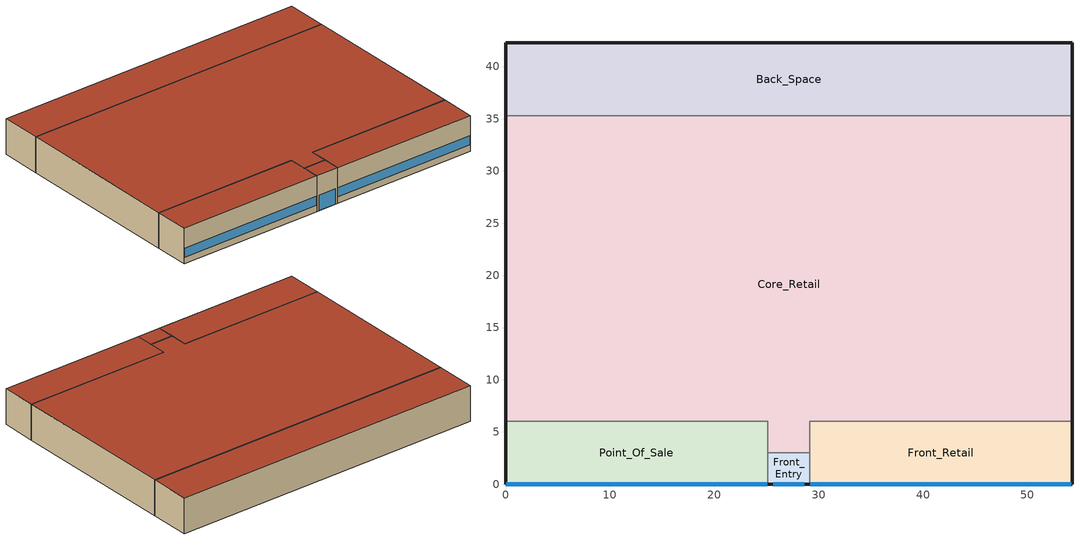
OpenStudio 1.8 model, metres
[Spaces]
Back_Space
 floor ground (ext-slab): 54.27,42.27 54.27,35.27 0,35.27 0,42.27 z0
 wall outside (Mass Non-res Ext Wall): 54.27,35.27 54.27,42.27 0,42.27 0,35.27 z0:6.1
 wall to Core_Retail (int-walls): 0,35.27 54.27,35.27 z0:6.1
 roof outside (IEAD Non-res Roof): 54.27,35.27 54.27,42.27 0,42.27 0,35.27 z6.1
Front_Retail
 floor ground (ext-slab): 54.27,6 54.27,0 29.14,0 29.14,6 z0
 wall outside (Mass Non-res Ext Wall): 29.14,0 54.27,0 54.27,6 z0:6.1
 wall to Core_Retail (int-walls): 54.27,6 29.14,6 29.14,3 z0:6.1
 wall to Front_Entry (int-walls): 29.14,3 29.14,0 z0:6.1
 window (Window Non-res Fixed): 29.19,0 54.22,0 z1.14:2.66
 roof outside (IEAD Non-res Roof): 54.27,0 54.27,6 29.14,6 29.14,0 z6.1
Point_Of_Sale
 floor ground (ext-slab): 25.14,6 25.14,0 0,0 0,6 z0
 wall outside (Mass Non-res Ext Wall): 0,6 0,0 25.14,0 z0:6.1
 wall to Front_Entry (int-walls): 25.14,0 25.14,3 z0:6.1
 wall to Core_Retail (int-walls): 25.14,3 25.14,6 0,6 z0:6.1
 window (Window Non-res Fixed): 0.05,0 25.09,0 z1.14:2.66
 roof outside (IEAD Non-res Roof): 25.14,0 25.14,6 0,6 0,0 z6.1
Front_Entry
 floor ground (ext-slab): 29.14,3 29.14,0 25.14,0 25.14,3 z0
 wall outside (Mass Non-res Ext Wall): 25.14,0 29.14,0 z0:6.1
 wall to Core_Retail (int-walls): 29.14,3 25.14,3 z0:6.1
 window (Window Non-res Fixed): 25.64,0 28.64,0 z0.05:2.66
 roof outside (IEAD Non-res Roof): 29.14,0 29.14,3 25.14,3 25.14,0 z6.1
Core_Retail
 floor ground (ext-slab): 54.27,35.27 54.27,6 29.14,6 29.14,3 25.14,3 25.14,6 0,6 0,35.27 z0
 wall outside (Mass Non-res Ext Wall): 0,35.27 0,6 / 54.27,6 54.27,35.27 z0:6.1
 roof outside (IEAD Non-res Roof): 29.14,3 29.14,6 54.27,6 54.27,35.27 0,35.27 0,6 25.14,6 25.14,3 z6.1
[Site]
USA IL-CHICAGO-OHARE: Latitude {deg}=41.77; Longitude {deg}=-87.75; Time Zone {hr}=-6; Elevation {m}=190; Terrain=City
[SizingPeriod:DesignDay] Barometric Pressure {Pa}=99063; Rain Indicator=0; Snow Indicator=0; Day of Month=21; Daylight Saving Time Indicator=0; Humidity Indicating Type=Wetbulb; Solar Model Indicator=ASHRAEClearSky
Name | Maximum Dry-Bulb Temperature {C} | Daily Dry-Bulb Temperature Range {deltaC} | Humidity Indicating Conditions at Maximum Dry-Bulb {BasedOnField A3} | Wind Speed {m/s} | Wind Direction {deg} | Sky Clearness | Month | Day Type
CHICAGO Ann Htg 99.6% Condns DB | -20.6 | 0 | -20.6 | 4.9 | 270 | 0 | 1 | WinterDesignDay
CHICAGO Ann Clg .4% Condns WB=>MDB | 31.2 | 10.7 | 25.5 | 5.3 | 230 | 1 | 7 | SummerDesignDay
[Building]
Stand-aloneRetail: North Axis {deg}=0
[Construction]
ext-slab: HW CONCRETE
IEAD Non-res Roof: Roof Membrane, IEAD NonRes Roof Insulation, Metal Decking
int-walls: 1/2IN Gypsum, 1/2IN Gypsum
InteriorFurnishings: Std Wood 6inch
Mass Non-res Ext Wall: 1IN Stucco, 8IN CONCRETE HW, Mass NonRes Wall Insulation, 1/2IN Gypsum
Window Non-res Fixed: NonRes Fixed Assembly Window
[Material] Thermal Absorptance=0.9
Name | Roughness | Thickness {m} | Conductivity {W/m-K} | Density {kg/m3} | Specific Heat {J/kg-K} | Solar Absorptance | Visible Absorptance
HW CONCRETE | Rough | 0.1016 | 1.311 | 2240 | 836.8 | 0.7 | 0.7
8IN CONCRETE HW | Rough | 0.2032 | 1.311 | 2240 | 836.8 | 0.7 | 0.7
Roof Membrane | VeryRough | 0.0095 | 0.16 | 1121.29 | 1460 | 0.7 | 0.7
IEAD NonRes Roof Insulation | MediumRough | 0.127339 | 0.049 | 265 | 836.8 | 0.7 | 0.7
Metal Decking | MediumSmooth | 0.0015 | 45.006 | 7680 | 418.4 | 0.7 | 0.3
1/2IN Gypsum | Smooth | 0.0127 | 0.16 | 784.9 | 830 | 0.92 | 0.92
Std Wood 6inch | MediumSmooth | 0.15 | 0.12 | 540 | 1210 | 0.7 | 0.7
Mass NonRes Wall Insulation | MediumRough | 0.0495495 | 0.049 | 265 | 836.8 | 0.7 | 0.7
1IN Stucco | Smooth | 0.0253 | 0.6918 | 1858 | 837 | 0.92 | 0.92
[WindowMaterial:SimpleGlazingSystem]
NonRes Fixed Assembly Window: U-Factor {W/m2-K}=3.23646; Solar Heat Gain Coefficient=0.39
[Lights:Definition] Design Level Calculation Method=Watts/Area
Name | Watts per Space Floor Area {W/m2} | Fraction Radiant | Fraction Visible | Return Air Fraction | Return Air Fraction Calculated from Plenum Temperature
Front_Retail_Lights Definition; Core_Retail_Lights Definition; Point_Of_Sale_Lights Definition | 18.29 | 0.7 | 0.2 | 0 | No
Front_Entry_Lights Definition | 11.84 | 0.7 | 0.2 | 0 | No
Back_Space_Lights Definition | 8.61 | 0.7 | 0.2 | 0 | No
NECB-Lobby - elevator-sched-C-lights-def | 6.9
NECB-Storage area-sched-E-lights-def | 6.8
NECB-Retail - sales-sched-C-lights-def | 18.1
[Lights]
Name | Lights Definition | Space or SpaceType | Schedule | Fraction Replaceable | Multiplier
Front_Retail_Lights | Front_Retail_Lights Definition | Front_Retail | BLDG_LIGHT_SCH | 1
Core_Retail_Lights | Core_Retail_Lights Definition | Core_Retail | BLDG_LIGHT_SCH | 1
Point_Of_Sale_Lights | Point_Of_Sale_Lights Definition | Point_Of_Sale | BLDG_LIGHT_SCH | 1
Front_Entry_Lights | Front_Entry_Lights Definition | Front_Entry | BLDG_LIGHT_SCH | 1
Back_Space_Lights | Back_Space_Lights Definition | Back_Space | BLDG_LIGHT_SCH | 1
NECB-Lobby - elevator-sched-C-lights | NECB-Lobby - elevator-sched-C-lights-def | NECB-Lobby - elevator |  |  | 1
NECB-Storage area-sched-E-lights | NECB-Storage area-sched-E-lights-def | NECB-Storage area |  |  | 1
NECB-Retail - sales-sched-C-lights | NECB-Retail - sales-sched-C-lights-def | NECB-Retail - sales |  |  | 1
[Space] Building Story=1; Part of Total Floor Area=Yes
Name | Space Type | Thermal Zone | Design Specification Outdoor Air Object
Front_Retail | NECB-Retail - sales | Sys-3 Flr-1 Sch-C HPlcmt-south | SZ DSOA Front_Retail
Back_Space | NECB-Storage area | Sys-3 Flr-1 Sch-E HPlcmt-north | SZ DSOA Back_Space
Core_Retail | NECB-Retail - sales | Sys-3 Flr-1 Sch-C HPlcmt-east | SZ DSOA Core_Retail
Point_Of_Sale | NECB-Retail - sales | Sys-3 Flr-1 Sch-C HPlcmt-south | SZ DSOA Point_Of_Sale
Front_Entry | NECB-Lobby - elevator | Sys-3 Flr-1 Sch-C HPlcmt-south | SZ DSOA Front_Entry
[DesignSpecification:OutdoorAir]
Name | Outdoor Air Flow per Floor Area {m3/s-m2} | Outdoor Air Method | Outdoor Air Flow per Person {m3/s-person} | Outdoor Air Flow Rate {m3/s} | Outdoor Air Flow Air Changes per Hour {1/hr} | Outdoor Air Flow Rate Fraction Schedule
SZ DSOA Core_Retail; SZ DSOA Front_Retail; SZ DSOA Point_Of_Sale | 0.0015
SZ DSOA Front_Entry | 0
SZ DSOA Back_Space | 0.00075
NECB-Lobby - elevator-sched-C-oa | 0 | Maximum | 0.041172 | 0 | 0 | FRACTION_ALWAYS_ON
NECB-Storage area-sched-E-oa | 0 | Maximum | 0.0355807 | 0 | 0 | FRACTION_ALWAYS_ON
NECB-Retail - sales-sched-C-oa | 0 | Maximum | 0.0354536 | 0 | 0 | FRACTION_ALWAYS_ON
[People:Definition] Number of People Calculation Method=Area/Person; Fraction Radiant=0.3
Name | Space Floor Area per Person {m2/person} | Enable ASHRAE 55 Comfort Warnings | Mean Radiant Temperature Calculation Type
Point_Of_Sale People Definition; Front_Entry People Definition; Front_Retail People Definition; Core_Retail People Definition | 6.19 | No | ZoneAveraged
Back_Space People Definition | 27.87 | No | ZoneAveraged
NECB-Lobby - elevator-sched-C-people-def | 10
NECB-Storage area-sched-E-people-def | 100
NECB-Retail - sales-sched-C-people-def | 30
[People]
Name | People Definition | Space or SpaceType | Number of People Schedule | Activity Level Schedule | Work Efficiency Schedule | Multiplier
Point_Of_Sale People | Point_Of_Sale People Definition | Point_Of_Sale | BLDG_OCC_SCH | ACTIVITY_SCH | WORK_EFF_SCH
Front_Entry People | Front_Entry People Definition | Front_Entry | BLDG_OCC_SCH | ACTIVITY_SCH | WORK_EFF_SCH
Front_Retail People | Front_Retail People Definition | Front_Retail | BLDG_OCC_SCH | ACTIVITY_SCH | WORK_EFF_SCH
Back_Space People | Back_Space People Definition | Back_Space | BLDG_OCC_SCH | ACTIVITY_SCH | WORK_EFF_SCH
Core_Retail People | Core_Retail People Definition | Core_Retail | BLDG_OCC_SCH | ACTIVITY_SCH | WORK_EFF_SCH
NECB-Lobby - elevator-sched-C-people | NECB-Lobby - elevator-sched-C-people-def | NECB-Lobby - elevator |  | activity 120W |  | 1
NECB-Storage area-sched-E-people | NECB-Storage area-sched-E-people-def | NECB-Storage area |  | activity 120W |  | 1
NECB-Retail - sales-sched-C-people | NECB-Retail - sales-sched-C-people-def | NECB-Retail - sales |  | activity 120W |  | 1
[ElectricEquipment:Definition] Design Level Calculation Method=Watts/Area
Name | Watts per Space Floor Area {W/m2} | Fraction Latent | Fraction Radiant | Fraction Lost
Core_Retail_MiscPlug_Equip Definition; Front_Retail_MiscPlug_Equip Definition | 3.23 | 0 | 0.5 | 0
Back_Space_MiscPlug_Equip Definition | 8.07 | 0 | 0.5 | 0
Point_Of_Sale_MiscPlug_Equip Definition | 21.52 | 0 | 0.5 | 0
NECB-Lobby - elevator-sched-C-elec-def; NECB-Storage area-sched-E-elec-def | 1
NECB-Retail - sales-sched-C-elec-def | 2.5
[ElectricEquipment]
Name | Electric Equipment Definition | Space or SpaceType | Schedule | Multiplier
Core_Retail_MiscPlug_Equip | Core_Retail_MiscPlug_Equip Definition | Core_Retail | BLDG_EQUIP_SCH
Back_Space_MiscPlug_Equip | Back_Space_MiscPlug_Equip Definition | Back_Space | BLDG_EQUIP_SCH
Front_Retail_MiscPlug_Equip | Front_Retail_MiscPlug_Equip Definition | Front_Retail | BLDG_EQUIP_SCH
Point_Of_Sale_MiscPlug_Equip | Point_Of_Sale_MiscPlug_Equip Definition | Point_Of_Sale | BLDG_EQUIP_SCH
NECB-Lobby - elevator-sched-C-elec | NECB-Lobby - elevator-sched-C-elec-def | NECB-Lobby - elevator |  | 1
NECB-Storage area-sched-E-elec | NECB-Storage area-sched-E-elec-def | NECB-Storage area |  | 1
NECB-Retail - sales-sched-C-elec | NECB-Retail - sales-sched-C-elec-def | NECB-Retail - sales |  | 1
[SpaceInfiltration:DesignFlowRate] Constant Term Coefficient=1; Temperature Term Coefficient=0; Velocity Term Coefficient=0; Velocity Squared Term Coefficient=0
Name | Space or SpaceType | Schedule | Design Flow Rate Calculation Method | Flow per Exterior Surface Area {m3/s-m2} | Air Changes per Hour {1/hr}
Back_Space_Infiltration | Back_Space | INFIL_HALF_ON_SCH | Flow/ExteriorArea | 0.000302
Front_Entry_Infiltration | Front_Entry | INFIL_FRONT_SCH | AirChanges/Hour |  | 1
Point_Of_Sale_Infiltration | Point_Of_Sale | INFIL_HALF_ON_SCH | Flow/ExteriorArea | 0.000302
Core_Retail_Infiltration | Core_Retail | INFIL_HALF_ON_SCH | Flow/ExteriorArea | 0.000302
Front_Retail_Infiltration | Front_Retail | INFIL_HALF_ON_SCH | Flow/ExteriorArea | 0.000302
NECB-Lobby - elevator-sched-C-inf | NECB-Lobby - elevator | FRACTION_ALWAYS_ON | Flow/ExteriorArea | 0.00025
NECB-Storage area-sched-E-inf | NECB-Storage area | FRACTION_ALWAYS_ON | Flow/ExteriorArea | 0.00025
NECB-Retail - sales-sched-C-inf | NECB-Retail - sales | FRACTION_ALWAYS_ON | Flow/ExteriorArea | 0.00025
[InternalMass:Definition] Construction=InteriorFurnishings; Design Level Calculation Method=SurfaceArea
Name | Surface Area {m2}
Front_Retail Internal Mass Definition; Point_Of_Sale Internal Mass Definition | 301.62
Core_Retail Internal Mass Definition | 3200.97
Back_Space Internal Mass Definition | 759.78
Front_Entry Internal Mass Definition | 24
[InternalMass]
Name | Internal Mass Definition | Space or SpaceType
Front_Retail Internal Mass | Front_Retail Internal Mass Definition | Front_Retail
Core_Retail Internal Mass | Core_Retail Internal Mass Definition | Core_Retail
Back_Space Internal Mass | Back_Space Internal Mass Definition | Back_Space
Front_Entry Internal Mass | Front_Entry Internal Mass Definition | Front_Entry
Point_Of_Sale Internal Mass | Point_Of_Sale Internal Mass Definition | Point_Of_Sale
[BuildingStory]
1
[DefaultScheduleSet] Infiltration Schedule=FRACTION_ALWAYS_ON
Name | Hours of Operation Schedule | Number of People Schedule | Lighting Schedule | Electric Equipment Schedule | Hot Water Equipment Schedule | Other Equipment Schedule
NECB-C | NECB-C-Fan | NECB-C-Occ | NECB-C-Ltg | NECB-C-Equ | NECB-C-HW | NECB-C-Proc
NECB-E | NECB-E-Fan | NECB-E-Occ | NECB-E-Ltg | NECB-E-Equ | NECB-E-HW | NECB-E-Proc
[ThermostatSetpoint:DualSetpoint]
Name | Heating Setpoint Temperature Schedule | Cooling Setpoint Temperature Schedule
NECB-C | NECB-C-Htg | NECB-C-Clg
NECB-E | NECB-E-Htg | NECB-E-Clg
[SpaceType]
Name | Default Schedule Set | Design Specification Outdoor Air Object
NECB-Lobby - elevator | NECB-C | NECB-Lobby - elevator-sched-C-oa
NECB-Storage area | NECB-E | NECB-Storage area-sched-E-oa
NECB-Retail - sales | NECB-C | NECB-Retail - sales-sched-C-oa
[HotWaterEquipment:Definition] Design Level Calculation Method=Watts/Area
Name | Watts per Space Floor Area {W/m2}
NECB-Storage area-sched-E-dhw-def | 300
NECB-Retail - sales-sched-C-dhw-def | 40
[HotWaterEquipment] Multiplier=1
Name | Hot Water Equipment Definition | Space or SpaceType
NECB-Storage area-sched-E-dhw | NECB-Storage area-sched-E-dhw-def | NECB-Storage area
NECB-Retail - sales-sched-C-dhw | NECB-Retail - sales-sched-C-dhw-def | NECB-Retail - sales
[ThermalZone] Use Ideal Air Loads=Yes
Name | Thermostat
Sys-3 Flr-1 Sch-E HPlcmt-north | NECB-E
Sys-3 Flr-1 Sch-C HPlcmt-east; Sys-3 Flr-1 Sch-C HPlcmt-south | NECB-C
[Sizing:Zone] Zone Cooling Design Supply Air Temperature {C}=14; Zone Heating Design Supply Air Temperature {C}=40; Zone Cooling Design Supply Air Humidity Ratio {kg-H2O/kg-air}=0.0085; Zone Heating Design Supply Air Humidity Ratio {kg-H2O/kg-air}=0.008; Cooling Design Air Flow Method=DesignDay; Heating Design Air Flow Method=DesignDay
Sys-3 Flr-1 Sch-E HPlcmt-north; Sys-3 Flr-1 Sch-C HPlcmt-east; Sys-3 Flr-1 Sch-C HPlcmt-south
[Schedule:Compact]
BLDG_LIGHT_SCH: Through: 12/31, For: Weekdays, Until: 07:00, 0.05, Until: 08:00, 0.2, Until: 09:00, 0.5, Until: 18:00, 0.9, Until: 20:00, 0.6, Until: 21:00, 0.5, Until: 22:00, 0.2, Until: 24:00, 0.05, For: Saturday, Until: 07:00, 0.05, Until: 08:00, 0.1, Until: 09:00, 0.3, Until: 10:00, 0.6, Until: 18:00, 0.9, Until: 19:00, 0.5, Until: 21:00, 0.3, Until: 22:00, 0.1, Until: 24:00, 0.05, For: SummerDesignDay, Until: 24:00, 1, For: WinterDesignDay, Until: 24:00, 0, For: AllOtherDays, Until: 08:00, 0.05, Until: 10:00, 0.1, Until: 12:00, 0.4, Until: 17:00, 0.6, Until: 18:00, 0.4, Until: 19:00, 0.2, Until: 24:00, 0.05
BLDG_OCC_SCH: Through: 12/31, For: Weekdays, Until: 07:00, 0, Until: 08:00, 0.1, Until: 09:00, 0.2, Until: 11:00, 0.5, Until: 15:00, 0.7, Until: 16:00, 0.8, Until: 17:00, 0.7, Until: 19:00, 0.5, Until: 21:00, 0.3, Until: 24:00, 0, For: SummerDesignDay WinterDesignDay, Until: 24:00, 1, For: Saturday, Until: 07:00, 0, Until: 08:00, 0.1, Until: 09:00, 0.2, Until: 10:00, 0.5, Until: 11:00, 0.6, Until: 17:00, 0.8, Until: 18:00, 0.6, Until: 21:00, 0.2, Until: 22:00, 0.1, Until: 24:00, 0, For: AllOtherDays, Until: 09:00, 0, Until: 10:00, 0.1, Until: 12:00, 0.2, Until: 17:00, 0.4, Until: 18:00, 0.2, Until: 19:00, 0.1, Until: 24:00, 0
ACTIVITY_SCH: Through: 12/31, For: AllDays, Until: 24:00, 120
WORK_EFF_SCH: Through: 12/31, For: AllDays, Until: 24:00, 0
BLDG_EQUIP_SCH: Through: 12/31, For: Weekdays, Until: 07:00, 0.2, Until: 08:00, 0.4, Until: 09:00, 0.7, Until: 18:00, 0.9, Until: 20:00, 0.8, Until: 21:00, 0.7, Until: 22:00, 0.4, Until: 24:00, 0.2, For: Saturday, Until: 07:00, 0.15, Until: 08:00, 0.3, Until: 09:00, 0.5, Until: 10:00, 0.8, Until: 18:00, 0.9, Until: 19:00, 0.7, Until: 21:00, 0.5, Until: 22:00, 0.3, Until: 24:00, 0.15, For: SummerDesignDay, Until: 24:00, 1, For: WinterDesignDay, Until: 24:00, 0, For: AllOtherDays, Until: 08:00, 0.15, Until: 10:00, 0.3, Until: 12:00, 0.6, Until: 17:00, 0.8, Until: 18:00, 0.6, Until: 19:00, 0.4, Until: 24:00, 0.15
INFIL_FRONT_SCH: Through: 12/31, For: Weekdays SummerDesignDay, Until: 06:00, 0.25, Until: 21:00, 1, Until: 24:00, 0.25, For: Saturday, Until: 06:00, 0.25, Until: 22:00, 1, Until: 24:00, 0.25, For: WinterDesignDay, Until: 24:00, 1, For: AllOtherDays, Until: 08:00, 0.25, Until: 17:00, 1, Until: 24:00, 0.25
INFIL_HALF_ON_SCH: Through: 12/31, For: Weekdays SummerDesignDay, Until: 06:00, 1, Until: 21:00, 0.5, Until: 24:00, 1, For: Saturday, Until: 06:00, 1, Until: 22:00, 0.5, Until: 24:00, 1, For: WinterDesignDay, Until: 24:00, 1, For: AllOtherDays, Until: 08:00, 1, Until: 17:00, 0.5, Until: 24:00, 1
[Schedule:Ruleset]
Name | Default Day Schedule
FRACTION_ALWAYS_ON | Schedule Day 1
NECB-C-Occ | Schedule Day 18
NECB-C-Ltg | Schedule Day 19
NECB-C-Equ | Schedule Day 20
NECB-C-Fan | Schedule Day 21
NECB-C-Proc | Schedule Day 22
NECB-C-Clg | Schedule Day 23
NECB-C-Htg | Schedule Day 24
NECB-C-HW | Schedule Day 25
NECB-E-Occ | Schedule Day 34
NECB-E-Ltg | Schedule Day 35
NECB-E-Equ | Schedule Day 36
NECB-E-Fan | Schedule Day 37
NECB-E-Proc | Schedule Day 38
NECB-E-Clg | Schedule Day 39
NECB-E-Htg | Schedule Day 40
NECB-E-HW | Schedule Day 41
activity 120W | Schedule Day 74
[Schedule:Day]
Schedule Day 1; wkdFRACTION_ALWAYS_ON 1; satFRACTION_ALWAYS_ON 1; sunFRACTION_ALWAYS_ON 1: 1, 0, 1, 2, 0, 1, 3, 0, 1, 4, 0, 1, 5, 0, 1, 6, 0, 1, 7, 0, 1, 8, 0, 1, 9, 0, 1, 10, 0, 1, 11, 0, 1, 12, 0, 1, 13, 0, 1, 14, 0, 1, 15, 0, 1, 16, 0, 1, 17, 0, 1, 18, 0, 1, 19, 0, 1, 20, 0, 1, 21, 0, 1, 22, 0, 1, 23, 0, 1, 24, 0, 1
Schedule Day 18; wkdNECB-C-Occ 1: 1, 0, 0, 2, 0, 0, 3, 0, 0, 4, 0, 0, 5, 0, 0, 6, 0, 0, 7, 0, 0, 8, 0, 0, 9, 0, 0.1, 10, 0, 0.2, 11, 0, 0.5, 12, 0, 0.5, 13, 0, 0.7, 14, 0, 0.7, 15, 0, 0.7, 16, 0, 0.7, 17, 0, 0.8, 18, 0, 0.7, 19, 0, 0.5, 20, 0, 0.3, 21, 0, 0.3, 22, 0, 0, 23, 0, 0, 24, 0, 0
satNECB-C-Occ 1: 1, 0, 0, 2, 0, 0, 3, 0, 0, 4, 0, 0, 5, 0, 0, 6, 0, 0, 7, 0, 0, 8, 0, 0, 9, 0, 0.1, 10, 0, 0.2, 11, 0, 0.5, 12, 0, 0.6, 13, 0, 0.8, 14, 0, 0.9, 15, 0, 0.9, 16, 0, 0.9, 17, 0, 0.8, 18, 0, 0.7, 19, 0, 0.5, 20, 0, 0.2, 21, 0, 0.2, 22, 0, 0, 23, 0, 0, 24, 0, 0
sunNECB-C-Occ 1: 1, 0, 0, 2, 0, 0, 3, 0, 0, 4, 0, 0, 5, 0, 0, 6, 0, 0, 7, 0, 0, 8, 0, 0, 9, 0, 0, 10, 0, 0, 11, 0, 0.1, 12, 0, 0.2, 13, 0, 0.2, 14, 0, 0.4, 15, 0, 0.4, 16, 0, 0.4, 17, 0, 0.4, 18, 0, 0.4, 19, 0, 0.2, 20, 0, 0, 21, 0, 0, 22, 0, 0, 23, 0, 0, 24, 0, 0
Schedule Day 19; wkdNECB-C-Ltg 1; satNECB-C-Ltg 1; Schedule Day 20; wkdNECB-C-Equ 1; satNECB-C-Equ 1; Schedule Day 22; wkdNECB-C-Proc 1; satNECB-C-Proc 1: 1, 0, 0.05, 2, 0, 0.05, 3, 0, 0.05, 4, 0, 0.05, 5, 0, 0.05, 6, 0, 0.05, 7, 0, 0.05, 8, 0, 0.05, 9, 0, 0.5, 10, 0, 0.9, 11, 0, 0.9, 12, 0, 0.9, 13, 0, 0.9, 14, 0, 0.9, 15, 0, 0.9, 16, 0, 0.9, 17, 0, 0.9, 18, 0, 0.9, 19, 0, 0.9, 20, 0, 0.6, 21, 0, 0.5, 22, 0, 0.05, 23, 0, 0.05, 24, 0, 0.05
sunNECB-C-Ltg 1; sunNECB-C-Equ 1; sunNECB-C-Proc 1: 1, 0, 0.05, 2, 0, 0.05, 3, 0, 0.05, 4, 0, 0.05, 5, 0, 0.05, 6, 0, 0.05, 7, 0, 0.05, 8, 0, 0.05, 9, 0, 0.05, 10, 0, 0.05, 11, 0, 0.5, 12, 0, 0.9, 13, 0, 0.9, 14, 0, 0.9, 15, 0, 0.9, 16, 0, 0.9, 17, 0, 0.9, 18, 0, 0.9, 19, 0, 0.6, 20, 0, 0.05, 21, 0, 0.05, 22, 0, 0.05, 23, 0, 0.05, 24, 0, 0.05
Schedule Day 21; wkdNECB-C-Fan 1; satNECB-C-Fan 1: 1, 0, 0, 2, 0, 0, 3, 0, 0, 4, 0, 0, 5, 0, 0, 6, 0, 0, 7, 0, 0, 8, 0, 1, 9, 0, 1, 10, 0, 1, 11, 0, 1, 12, 0, 1, 13, 0, 1, 14, 0, 1, 15, 0, 1, 16, 0, 1, 17, 0, 1, 18, 0, 1, 19, 0, 1, 20, 0, 1, 21, 0, 1, 22, 0, 0, 23, 0, 0, 24, 0, 0
sunNECB-C-Fan 1: 1, 0, 0, 2, 0, 0, 3, 0, 0, 4, 0, 0, 5, 0, 0, 6, 0, 0, 7, 0, 0, 8, 0, 0, 9, 0, 0, 10, 0, 1, 11, 0, 1, 12, 0, 1, 13, 0, 1, 14, 0, 1, 15, 0, 1, 16, 0, 1, 17, 0, 1, 18, 0, 1, 19, 0, 1, 20, 0, 0, 21, 0, 0, 22, 0, 0, 23, 0, 0, 24, 0, 0
Schedule Day 23; wkdNECB-C-Clg 1; satNECB-C-Clg 1: 1, 0, 35, 2, 0, 35, 3, 0, 35, 4, 0, 35, 5, 0, 35, 6, 0, 35, 7, 0, 35, 8, 0, 24, 9, 0, 24, 10, 0, 24, 11, 0, 24, 12, 0, 24, 13, 0, 24, 14, 0, 24, 15, 0, 24, 16, 0, 24, 17, 0, 24, 18, 0, 24, 19, 0, 24, 20, 0, 24, 21, 0, 24, 22, 0, 35, 23, 0, 35, 24, 0, 35
sunNECB-C-Clg 1: 1, 0, 35, 2, 0, 35, 3, 0, 35, 4, 0, 35, 5, 0, 35, 6, 0, 35, 7, 0, 35, 8, 0, 35, 9, 0, 35, 10, 0, 24, 11, 0, 24, 12, 0, 24, 13, 0, 24, 14, 0, 24, 15, 0, 24, 16, 0, 24, 17, 0, 24, 18, 0, 24, 19, 0, 24, 20, 0, 35, 21, 0, 35, 22, 0, 35, 23, 0, 35, 24, 0, 35
Schedule Day 24; wkdNECB-C-Htg 1; satNECB-C-Htg 1: 1, 0, 18, 2, 0, 18, 3, 0, 18, 4, 0, 18, 5, 0, 18, 6, 0, 18, 7, 0, 18, 8, 0, 20, 9, 0, 22, 10, 0, 22, 11, 0, 22, 12, 0, 22, 13, 0, 22, 14, 0, 22, 15, 0, 22, 16, 0, 22, 17, 0, 22, 18, 0, 22, 19, 0, 22, 20, 0, 22, 21, 0, 22, 22, 0, 18, 23, 0, 18, 24, 0, 18
sunNECB-C-Htg 1: 1, 0, 18, 2, 0, 18, 3, 0, 18, 4, 0, 18, 5, 0, 18, 6, 0, 18, 7, 0, 18, 8, 0, 18, 9, 0, 18, 10, 0, 20, 11, 0, 22, 12, 0, 22, 13, 0, 22, 14, 0, 22, 15, 0, 22, 16, 0, 22, 17, 0, 22, 18, 0, 22, 19, 0, 22, 20, 0, 18, 21, 0, 18, 22, 0, 18, 23, 0, 18, 24, 0, 18
Schedule Day 25; wkdNECB-C-HW 1: 1, 0, 0.05, 2, 0, 0.05, 3, 0, 0.05, 4, 0, 0.05, 5, 0, 0.05, 6, 0, 0.05, 7, 0, 0.05, 8, 0, 0.05, 9, 0, 0.1, 10, 0, 0.2, 11, 0, 0.3, 12, 0, 0.4, 13, 0, 0.8, 14, 0, 0.8, 15, 0, 0.8, 16, 0, 0.8, 17, 0, 0.6, 18, 0, 0.4, 19, 0, 0.3, 20, 0, 0.2, 21, 0, 0.2, 22, 0, 0.05, 23, 0, 0.05, 24, 0, 0.05
satNECB-C-HW 1: 1, 0, 0.05, 2, 0, 0.05, 3, 0, 0.05, 4, 0, 0.05, 5, 0, 0.05, 6, 0, 0.05, 7, 0, 0.05, 8, 0, 0.05, 9, 0, 0.1, 10, 0, 0.2, 11, 0, 0.3, 12, 0, 0.5, 13, 0, 0.9, 14, 0, 0.9, 15, 0, 0.9, 16, 0, 0.9, 17, 0, 0.7, 18, 0, 0.5, 19, 0, 0.3, 20, 0, 0.2, 21, 0, 0.2, 22, 0, 0.05, 23, 0, 0.05, 24, 0, 0.05
sunNECB-C-HW 1: 1, 0, 0.05, 2, 0, 0.05, 3, 0, 0.05, 4, 0, 0.05, 5, 0, 0.05, 6, 0, 0.05, 7, 0, 0.05, 8, 0, 0.05, 9, 0, 0.05, 10, 0, 0.05, 11, 0, 0.1, 12, 0, 0.2, 13, 0, 0.4, 14, 0, 0.8, 15, 0, 0.8, 16, 0, 0.6, 17, 0, 0.4, 18, 0, 0.3, 19, 0, 0.2, 20, 0, 0.05, 21, 0, 0.05, 22, 0, 0.05, 23, 0, 0.05, 24, 0, 0.05
Schedule Day 34; wkdNECB-E-Occ 1: 1, 0, 0, 2, 0, 0, 3, 0, 0, 4, 0, 0, 5, 0, 0, 6, 0, 0, 7, 0, 0, 8, 0, 0, 9, 0, 0.2, 10, 0, 0.7, 11, 0, 0.9, 12, 0, 0.9, 13, 0, 0.9, 14, 0, 0.9, 15, 0, 0.5, 16, 0, 0.9, 17, 0, 0.8, 18, 0, 0.8, 19, 0, 0.2, 20, 0, 0, 21, 0, 0, 22, 0, 0, 23, 0, 0, 24, 0, 0
satNECB-E-Occ 1: 1, 0, 0, 2, 0, 0, 3, 0, 0, 4, 0, 0, 5, 0, 0, 6, 0, 0, 7, 0, 0, 8, 0, 0, 9, 0, 0, 10, 0, 0.2, 11, 0, 0.2, 12, 0, 0.2, 13, 0, 0.2, 14, 0, 0.1, 15, 0, 0.1, 16, 0, 0.1, 17, 0, 0.1, 18, 0, 0, 19, 0, 0, 20, 0, 0, 21, 0, 0, 22, 0, 0, 23, 0, 0, 24, 0, 0
sunNECB-E-Occ 1; sunNECB-E-Fan 1: 1, 0, 0, 2, 0, 0, 3, 0, 0, 4, 0, 0, 5, 0, 0, 6, 0, 0, 7, 0, 0, 8, 0, 0, 9, 0, 0, 10, 0, 0, 11, 0, 0, 12, 0, 0, 13, 0, 0, 14, 0, 0, 15, 0, 0, 16, 0, 0, 17, 0, 0, 18, 0, 0, 19, 0, 0, 20, 0, 0, 21, 0, 0, 22, 0, 0, 23, 0, 0, 24, 0, 0
Schedule Day 35; wkdNECB-E-Ltg 1; Schedule Day 36; wkdNECB-E-Equ 1; Schedule Day 38; wkdNECB-E-Proc 1: 1, 0, 0.05, 2, 0, 0.05, 3, 0, 0.05, 4, 0, 0.05, 5, 0, 0.05, 6, 0, 0.05, 7, 0, 0.05, 8, 0, 0.05, 9, 0, 0.4, 10, 0, 0.7, 11, 0, 0.9, 12, 0, 0.9, 13, 0, 0.9, 14, 0, 0.9, 15, 0, 0.9, 16, 0, 0.9, 17, 0, 0.9, 18, 0, 0.9, 19, 0, 0.4, 20, 0, 0.05, 21, 0, 0.05, 22, 0, 0.05, 23, 0, 0.05, 24, 0, 0.05
satNECB-E-Ltg 1; satNECB-E-Equ 1; satNECB-E-Proc 1: 1, 0, 0.05, 2, 0, 0.05, 3, 0, 0.05, 4, 0, 0.05, 5, 0, 0.05, 6, 0, 0.05, 7, 0, 0.05, 8, 0, 0.05, 9, 0, 0.05, 10, 0, 0.5, 11, 0, 0.9, 12, 0, 0.9, 13, 0, 0.9, 14, 0, 0.9, 15, 0, 0.9, 16, 0, 0.7, 17, 0, 0.5, 18, 0, 0.05, 19, 0, 0.05, 20, 0, 0.05, 21, 0, 0.05, 22, 0, 0.05, 23, 0, 0.05, 24, 0, 0.05
sunNECB-E-Ltg 1; sunNECB-E-Equ 1; sunNECB-E-Proc 1; sunNECB-E-HW 1: 1, 0, 0.05, 2, 0, 0.05, 3, 0, 0.05, 4, 0, 0.05, 5, 0, 0.05, 6, 0, 0.05, 7, 0, 0.05, 8, 0, 0.05, 9, 0, 0.05, 10, 0, 0.05, 11, 0, 0.05, 12, 0, 0.05, 13, 0, 0.05, 14, 0, 0.05, 15, 0, 0.05, 16, 0, 0.05, 17, 0, 0.05, 18, 0, 0.05, 19, 0, 0.05, 20, 0, 0.05, 21, 0, 0.05, 22, 0, 0.05, 23, 0, 0.05, 24, 0, 0.05
Schedule Day 37; wkdNECB-E-Fan 1: 1, 0, 0, 2, 0, 0, 3, 0, 0, 4, 0, 0, 5, 0, 0, 6, 0, 0, 7, 0, 0, 8, 0, 1, 9, 0, 1, 10, 0, 1, 11, 0, 1, 12, 0, 1, 13, 0, 1, 14, 0, 1, 15, 0, 1, 16, 0, 1, 17, 0, 1, 18, 0, 1, 19, 0, 1, 20, 0, 0, 21, 0, 0, 22, 0, 0, 23, 0, 0, 24, 0, 0
satNECB-E-Fan 1: 1, 0, 0, 2, 0, 0, 3, 0, 0, 4, 0, 0, 5, 0, 0, 6, 0, 0, 7, 0, 0, 8, 0, 0, 9, 0, 1, 10, 0, 1, 11, 0, 1, 12, 0, 1, 13, 0, 1, 14, 0, 1, 15, 0, 1, 16, 0, 1, 17, 0, 1, 18, 0, 0, 19, 0, 0, 20, 0, 0, 21, 0, 0, 22, 0, 0, 23, 0, 0, 24, 0, 0
Schedule Day 39; wkdNECB-E-Clg 1: 1, 0, 35, 2, 0, 35, 3, 0, 35, 4, 0, 35, 5, 0, 35, 6, 0, 35, 7, 0, 35, 8, 0, 24, 9, 0, 24, 10, 0, 24, 11, 0, 24, 12, 0, 24, 13, 0, 24, 14, 0, 24, 15, 0, 24, 16, 0, 24, 17, 0, 24, 18, 0, 24, 19, 0, 24, 20, 0, 35, 21, 0, 35, 22, 0, 35, 23, 0, 35, 24, 0, 35
satNECB-E-Clg 1: 1, 0, 35, 2, 0, 35, 3, 0, 35, 4, 0, 35, 5, 0, 35, 6, 0, 35, 7, 0, 35, 8, 0, 35, 9, 0, 24, 10, 0, 24, 11, 0, 24, 12, 0, 24, 13, 0, 24, 14, 0, 24, 15, 0, 24, 16, 0, 24, 17, 0, 24, 18, 0, 35, 19, 0, 35, 20, 0, 35, 21, 0, 35, 22, 0, 35, 23, 0, 35, 24, 0, 35
sunNECB-E-Clg 1: 1, 0, 35, 2, 0, 35, 3, 0, 35, 4, 0, 35, 5, 0, 35, 6, 0, 35, 7, 0, 35, 8, 0, 35, 9, 0, 35, 10, 0, 35, 11, 0, 35, 12, 0, 35, 13, 0, 35, 14, 0, 35, 15, 0, 35, 16, 0, 35, 17, 0, 35, 18, 0, 35, 19, 0, 35, 20, 0, 35, 21, 0, 35, 22, 0, 35, 23, 0, 35, 24, 0, 35
Schedule Day 40; wkdNECB-E-Htg 1: 1, 0, 18, 2, 0, 18, 3, 0, 18, 4, 0, 18, 5, 0, 18, 6, 0, 18, 7, 0, 18, 8, 0, 20, 9, 0, 22, 10, 0, 22, 11, 0, 22, 12, 0, 22, 13, 0, 22, 14, 0, 22, 15, 0, 22, 16, 0, 22, 17, 0, 22, 18, 0, 22, 19, 0, 22, 20, 0, 18, 21, 0, 18, 22, 0, 18, 23, 0, 18, 24, 0, 18
satNECB-E-Htg 1: 1, 0, 18, 2, 0, 18, 3, 0, 18, 4, 0, 18, 5, 0, 18, 6, 0, 18, 7, 0, 18, 8, 0, 18, 9, 0, 20, 10, 0, 22, 11, 0, 22, 12, 0, 22, 13, 0, 22, 14, 0, 22, 15, 0, 22, 16, 0, 22, 17, 0, 22, 18, 0, 18, 19, 0, 18, 20, 0, 18, 21, 0, 18, 22, 0, 18, 23, 0, 18, 24, 0, 18
sunNECB-E-Htg 1: 1, 0, 18, 2, 0, 18, 3, 0, 18, 4, 0, 18, 5, 0, 18, 6, 0, 18, 7, 0, 18, 8, 0, 18, 9, 0, 18, 10, 0, 18, 11, 0, 18, 12, 0, 18, 13, 0, 18, 14, 0, 18, 15, 0, 18, 16, 0, 18, 17, 0, 18, 18, 0, 18, 19, 0, 18, 20, 0, 18, 21, 0, 18, 22, 0, 18, 23, 0, 18, 24, 0, 18
Schedule Day 41; wkdNECB-E-HW 1: 1, 0, 0.05, 2, 0, 0.05, 3, 0, 0.05, 4, 0, 0.05, 5, 0, 0.05, 6, 0, 0.05, 7, 0, 0.05, 8, 0, 0.05, 9, 0, 0.1, 10, 0, 0.4, 11, 0, 0.5, 12, 0, 0.5, 13, 0, 0.7, 14, 0, 0.9, 15, 0, 0.8, 16, 0, 0.7, 17, 0, 0.8, 18, 0, 0.3, 19, 0, 0.05, 20, 0, 0.05, 21, 0, 0.05, 22, 0, 0.05, 23, 0, 0.05, 24, 0, 0.05
satNECB-E-HW 1: 1, 0, 0.05, 2, 0, 0.05, 3, 0, 0.05, 4, 0, 0.05, 5, 0, 0.05, 6, 0, 0.05, 7, 0, 0.05, 8, 0, 0.05, 9, 0, 0.05, 10, 0, 0.05, 11, 0, 0.2, 12, 0, 0.2, 13, 0, 0.4, 14, 0, 0.2, 15, 0, 0.2, 16, 0, 0.2, 17, 0, 0.05, 18, 0, 0.05, 19, 0, 0.05, 20, 0, 0.05, 21, 0, 0.05, 22, 0, 0.05, 23, 0, 0.05, 24, 0, 0.05
Schedule Day 74; wkdactivity 120W 1; satactivity 120W 1; sunactivity 120W 1: 1, 0, 120, 2, 0, 120, 3, 0, 120, 4, 0, 120, 5, 0, 120, 6, 0, 120, 7, 0, 120, 8, 0, 120, 9, 0, 120, 10, 0, 120, 11, 0, 120, 12, 0, 120, 13, 0, 120, 14, 0, 120, 15, 0, 120, 16, 0, 120, 17, 0, 120, 18, 0, 120, 19, 0, 120, 20, 0, 120, 21, 0, 120, 22, 0, 120, 23, 0, 120, 24, 0, 120
[Schedule:Rule] Date Specification Type=DateRange; Start Month=1; Start Day=1; End Month=12; End Day=31
Name | Schedule Ruleset | Rule Order | Day Schedule | Apply Sunday | Apply Monday | Apply Tuesday | Apply Wednesday | Apply Thursday | Apply Friday | Apply Saturday
wkdFRACTION_ALWAYS_ON rule | FRACTION_ALWAYS_ON | 2 | wkdFRACTION_ALWAYS_ON 1 | No | Yes | Yes | Yes | Yes | Yes | No
satFRACTION_ALWAYS_ONrule | FRACTION_ALWAYS_ON | 1 | satFRACTION_ALWAYS_ON 1 | No | No | No | No | No | No | Yes
sunFRACTION_ALWAYS_ONrule | FRACTION_ALWAYS_ON | 0 | sunFRACTION_ALWAYS_ON 1 | Yes | No | No | No | No | No | No
wkdNECB-C-Occ rule | NECB-C-Occ | 2 | wkdNECB-C-Occ 1 | No | Yes | Yes | Yes | Yes | Yes | No
satNECB-C-Occrule | NECB-C-Occ | 1 | satNECB-C-Occ 1 | No | No | No | No | No | No | Yes
sunNECB-C-Occrule | NECB-C-Occ | 0 | sunNECB-C-Occ 1 | Yes | No | No | No | No | No | No
wkdNECB-C-Ltg rule | NECB-C-Ltg | 2 | wkdNECB-C-Ltg 1 | No | Yes | Yes | Yes | Yes | Yes | No
satNECB-C-Ltgrule | NECB-C-Ltg | 1 | satNECB-C-Ltg 1 | No | No | No | No | No | No | Yes
sunNECB-C-Ltgrule | NECB-C-Ltg | 0 | sunNECB-C-Ltg 1 | Yes | No | No | No | No | No | No
wkdNECB-C-Equ rule | NECB-C-Equ | 2 | wkdNECB-C-Equ 1 | No | Yes | Yes | Yes | Yes | Yes | No
satNECB-C-Equrule | NECB-C-Equ | 1 | satNECB-C-Equ 1 | No | No | No | No | No | No | Yes
sunNECB-C-Equrule | NECB-C-Equ | 0 | sunNECB-C-Equ 1 | Yes | No | No | No | No | No | No
wkdNECB-C-Fan rule | NECB-C-Fan | 2 | wkdNECB-C-Fan 1 | No | Yes | Yes | Yes | Yes | Yes | No
satNECB-C-Fanrule | NECB-C-Fan | 1 | satNECB-C-Fan 1 | No | No | No | No | No | No | Yes
sunNECB-C-Fanrule | NECB-C-Fan | 0 | sunNECB-C-Fan 1 | Yes | No | No | No | No | No | No
wkdNECB-C-Proc rule | NECB-C-Proc | 2 | wkdNECB-C-Proc 1 | No | Yes | Yes | Yes | Yes | Yes | No
satNECB-C-Procrule | NECB-C-Proc | 1 | satNECB-C-Proc 1 | No | No | No | No | No | No | Yes
sunNECB-C-Procrule | NECB-C-Proc | 0 | sunNECB-C-Proc 1 | Yes | No | No | No | No | No | No
wkdNECB-C-Clg rule | NECB-C-Clg | 2 | wkdNECB-C-Clg 1 | No | Yes | Yes | Yes | Yes | Yes | No
satNECB-C-Clgrule | NECB-C-Clg | 1 | satNECB-C-Clg 1 | No | No | No | No | No | No | Yes
sunNECB-C-Clgrule | NECB-C-Clg | 0 | sunNECB-C-Clg 1 | Yes | No | No | No | No | No | No
wkdNECB-C-Htg rule | NECB-C-Htg | 2 | wkdNECB-C-Htg 1 | No | Yes | Yes | Yes | Yes | Yes | No
satNECB-C-Htgrule | NECB-C-Htg | 1 | satNECB-C-Htg 1 | No | No | No | No | No | No | Yes
sunNECB-C-Htgrule | NECB-C-Htg | 0 | sunNECB-C-Htg 1 | Yes | No | No | No | No | No | No
wkdNECB-C-HW rule | NECB-C-HW | 2 | wkdNECB-C-HW 1 | No | Yes | Yes | Yes | Yes | Yes | No
satNECB-C-HWrule | NECB-C-HW | 1 | satNECB-C-HW 1 | No | No | No | No | No | No | Yes
sunNECB-C-HWrule | NECB-C-HW | 0 | sunNECB-C-HW 1 | Yes | No | No | No | No | No | No
wkdNECB-E-Occ rule | NECB-E-Occ | 2 | wkdNECB-E-Occ 1 | No | Yes | Yes | Yes | Yes | Yes | No
satNECB-E-Occrule | NECB-E-Occ | 1 | satNECB-E-Occ 1 | No | No | No | No | No | No | Yes
sunNECB-E-Occrule | NECB-E-Occ | 0 | sunNECB-E-Occ 1 | Yes | No | No | No | No | No | No
wkdNECB-E-Ltg rule | NECB-E-Ltg | 2 | wkdNECB-E-Ltg 1 | No | Yes | Yes | Yes | Yes | Yes | No
satNECB-E-Ltgrule | NECB-E-Ltg | 1 | satNECB-E-Ltg 1 | No | No | No | No | No | No | Yes
sunNECB-E-Ltgrule | NECB-E-Ltg | 0 | sunNECB-E-Ltg 1 | Yes | No | No | No | No | No | No
wkdNECB-E-Equ rule | NECB-E-Equ | 2 | wkdNECB-E-Equ 1 | No | Yes | Yes | Yes | Yes | Yes | No
satNECB-E-Equrule | NECB-E-Equ | 1 | satNECB-E-Equ 1 | No | No | No | No | No | No | Yes
sunNECB-E-Equrule | NECB-E-Equ | 0 | sunNECB-E-Equ 1 | Yes | No | No | No | No | No | No
wkdNECB-E-Fan rule | NECB-E-Fan | 2 | wkdNECB-E-Fan 1 | No | Yes | Yes | Yes | Yes | Yes | No
satNECB-E-Fanrule | NECB-E-Fan | 1 | satNECB-E-Fan 1 | No | No | No | No | No | No | Yes
sunNECB-E-Fanrule | NECB-E-Fan | 0 | sunNECB-E-Fan 1 | Yes | No | No | No | No | No | No
wkdNECB-E-Proc rule | NECB-E-Proc | 2 | wkdNECB-E-Proc 1 | No | Yes | Yes | Yes | Yes | Yes | No
satNECB-E-Procrule | NECB-E-Proc | 1 | satNECB-E-Proc 1 | No | No | No | No | No | No | Yes
sunNECB-E-Procrule | NECB-E-Proc | 0 | sunNECB-E-Proc 1 | Yes | No | No | No | No | No | No
wkdNECB-E-Clg rule | NECB-E-Clg | 2 | wkdNECB-E-Clg 1 | No | Yes | Yes | Yes | Yes | Yes | No
satNECB-E-Clgrule | NECB-E-Clg | 1 | satNECB-E-Clg 1 | No | No | No | No | No | No | Yes
sunNECB-E-Clgrule | NECB-E-Clg | 0 | sunNECB-E-Clg 1 | Yes | No | No | No | No | No | No
wkdNECB-E-Htg rule | NECB-E-Htg | 2 | wkdNECB-E-Htg 1 | No | Yes | Yes | Yes | Yes | Yes | No
satNECB-E-Htgrule | NECB-E-Htg | 1 | satNECB-E-Htg 1 | No | No | No | No | No | No | Yes
sunNECB-E-Htgrule | NECB-E-Htg | 0 | sunNECB-E-Htg 1 | Yes | No | No | No | No | No | No
wkdNECB-E-HW rule | NECB-E-HW | 2 | wkdNECB-E-HW 1 | No | Yes | Yes | Yes | Yes | Yes | No
satNECB-E-HWrule | NECB-E-HW | 1 | satNECB-E-HW 1 | No | No | No | No | No | No | Yes
sunNECB-E-HWrule | NECB-E-HW | 0 | sunNECB-E-HW 1 | Yes | No | No | No | No | No | No
wkdactivity 120W rule | activity 120W | 2 | wkdactivity 120W 1 | No | Yes | Yes | Yes | Yes | Yes | No
satactivity 120Wrule | activity 120W | 1 | satactivity 120W 1 | No | No | No | No | No | No | Yes
sunactivity 120Wrule | activity 120W | 0 | sunactivity 120W 1 | Yes | No | No | No | No | No | No
